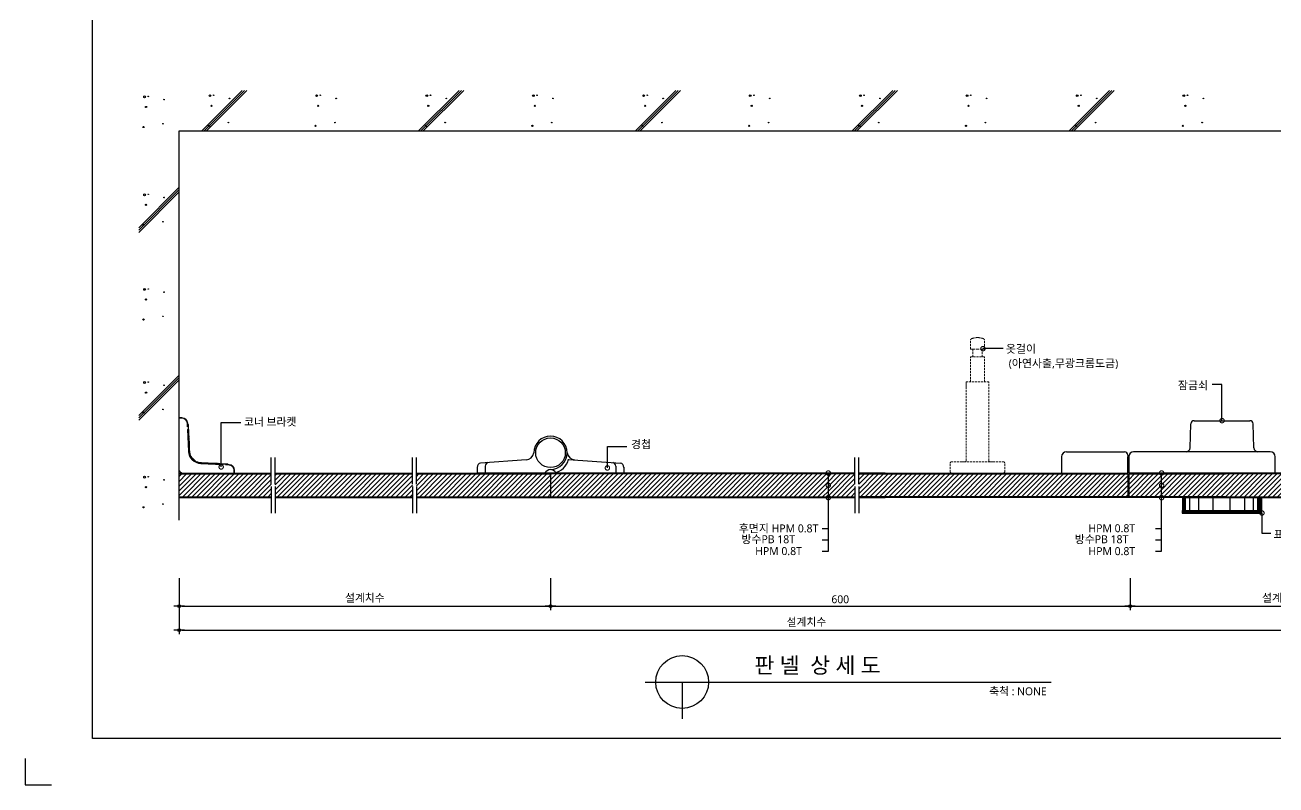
# Model space of a CAD drawing. Extents: x -256 to 8104, y -176 to 5714.
# Drawn here: x -256 to 4485, y -176 to 2705 of the extents above; entities that cross this region are included whole.
import ezdxf
from ezdxf.enums import TextEntityAlignment as Align

# ---------------------------------------------------------------- set-up
doc = ezdxf.new("R2010")
doc.units = 0
doc.header["$LTSCALE"] = 30
doc.linetypes.add('HIDDEN', pattern=[0.375, 0.25, -0.125])
doc.layers.get('0').update_dxf_attribs({"linetype": 'CONTINUOUS'})
doc.layers.get('DEFPOINTS').update_dxf_attribs({"linetype": 'CONTINUOUS'})
for name, color, linetype in [('02---제품선', 4, 'CONTINUOUS'), ('C', 2, 'CONTINUOUS'), ('DIM', 7, 'CONTINUOUS'), ('HID', 9, 'HIDDEN'), ('TIT', 3, 'CONTINUOUS'), ('경첩', 4, 'CONTINUOUS'), ('문자', 3, 'CONTINUOUS'), ('부자재', 4, 'CONTINUOUS'), ('잠금쇠(회전형)', 4, 'CONTINUOUS'), ('치수', 1, 'CONTINUOUS'), ('판넬', 2, 'CONTINUOUS'), ('해치', 8, 'CONTINUOUS')]:
    doc.layers.add(name, color=color, linetype=linetype)
doc.styles.add('돋움', font='malgun.ttf')
doc.dimstyles.new('10', dxfattribs={"dimscale": 10, "dimtxt": 3, "dimasz": 1, "dimexe": 1.5, "dimexo": 2, "dimgap": 1, "dimtad": 1, "dimdec": 0, "dimlunit": 6, "dimtxsty": '돋움', "dimblk": 'DIMDOT', "dimcen": -1, "dimdle": 1.5, "dimclrt": 3, "dimazin": 3, "dimtfac": 1, "dimtdec": 0, "dimtix": 1, "dimtmove": 2, "dimatfit": 3, "dimldrblk": 'DIMDOT', "dimarcsym": 0})
pattern_1 = [(45, (156401.2, -1704.915), (-8.980256, 8.980256), [])]

# ---------------------------------------------------------------- blocks, each defined once
blk = doc.blocks.new('DIMDOT')
at = {"linetype": 'Continuous'}
blk.add_line((-2, 0), (2, 0), dxfattribs=at)
for radius in [0.5, 0.25]:
    blk.add_circle((0, 0), radius, dxfattribs=at)
blk = doc.blocks.new('*D1009')
at = {"layer": 'DEFPOINTS', "color": 0}
for p in [(165054.6, -929.4), (166461.7, -929.4), (166461.7, -1055.1)]:
    blk.add_point(p, dxfattribs=at)
at = {"layer": 'DIM', "color": 0, "lineweight": -2, "ltscale": 10}
for p, q in [((165054.6, -949.4), (165054.6, -1070.1)), ((166461.7, -949.4), (166461.7, -1070.1)), ((165064.6, -1055.1), (166451.7, -1055.1))]:
    blk.add_line(p, q, dxfattribs=at)
at = {"layer": 'DIM', "color": 0, "lineweight": -2, "xscale": 10, "yscale": 10, "zscale": 10, "rotation": 180}
blk.add_blockref('DIMDOT', (165054.6, -1055.1), dxfattribs=at)
at = {"layer": 'DIM', "color": 0, "lineweight": -2, "xscale": 10, "yscale": 10, "zscale": 10}
blk.add_blockref('DIMDOT', (166461.7, -1055.1), dxfattribs=at)
at = {"layer": 'DIM', "color": 3, "insert": (165758.2, -1025.5), "char_height": 30, "attachment_point": 5, "style": '돋움'}
blk.add_mtext('설계치수', dxfattribs=at)
blk = doc.blocks.new('*D1010')
at = {"layer": 'DEFPOINTS', "color": 0}
for p in [(165054.6, -929.4), (169808.5, -929.4), (169808.5, -1146.6)]:
    blk.add_point(p, dxfattribs=at)
at = {"layer": 'DIM', "color": 0, "lineweight": -2, "ltscale": 10}
for p, q in [((165054.6, -949.4), (165054.6, -1161.6)), ((169808.5, -949.4), (169808.5, -1161.6)), ((165064.6, -1146.6), (169798.5, -1146.6))]:
    blk.add_line(p, q, dxfattribs=at)
at = {"layer": 'DIM', "color": 0, "lineweight": -2, "xscale": 10, "yscale": 10, "zscale": 10, "rotation": 180}
blk.add_blockref('DIMDOT', (165054.6, -1146.6), dxfattribs=at)
at = {"layer": 'DIM', "color": 0, "lineweight": -2, "xscale": 10, "yscale": 10, "zscale": 10}
blk.add_blockref('DIMDOT', (169808.5, -1146.6), dxfattribs=at)
at = {"layer": 'DIM', "color": 3, "insert": (167431.6, -1116.9), "char_height": 30, "attachment_point": 5, "style": '돋움'}
blk.add_mtext('설계치수', dxfattribs=at)
blk = doc.blocks.new('_DOTSMALL')
at = {"color": 0, "linetype": 'ByBlock', "const_width": 0.5}
blk.add_lwpolyline([(-0.0625, 0, 1), (0.0625, 0, 1)], format="xyb", close=True, dxfattribs=at)
blk = doc.blocks.new('A$C63EC304E')
at = {"layer": '치수', "color": 1, "xscale": 2.5, "yscale": 2.5, "zscale": 2.5, "rotation": 234.3098741996962}
blk.add_blockref('_DOTSMALL', (0.31, 0.31), dxfattribs=at)
blk = doc.blocks.new('A$C2BC9653E')
at = {"layer": '치수', "xscale": 0.3333333333333333, "yscale": 0.3333333333333333, "zscale": 0.3333333333333333}
blk.add_blockref('A$C63EC304E', (0, 0), dxfattribs=at)
blk = doc.blocks.new('A$C7FC71301')
at = {"layer": '치수', "rotation": 180}
blk.add_blockref('A$C2BC9653E', (0.21, 0.21), dxfattribs=at)
blk = doc.blocks.new('A$C4A20372B')
at = {"layer": '치수'}
blk.add_blockref('A$C7FC71301', (0, 0), dxfattribs=at)
blk = doc.blocks.new('A$C566469F5')
at = {"layer": '치수'}
blk.add_blockref('A$C4A20372B', (0, 0), dxfattribs=at)
blk = doc.blocks.new('A$C7E317CD4')
at = {"layer": '해치', "xscale": 2, "yscale": 2, "zscale": 2}
blk.add_blockref('A$C566469F5', (0, 0), dxfattribs=at)
blk = doc.blocks.new('A$C601D7F27')
at = {"layer": '치수'}
blk.add_blockref('A$C7E317CD4', (0, 0), dxfattribs=at)
blk = doc.blocks.new('A$C38802C08')
at = {"layer": '치수'}
blk.add_blockref('A$C601D7F27', (0, 0), dxfattribs=at)
blk = doc.blocks.new('*D1011')
at = {"layer": 'DEFPOINTS', "color": 0}
for p in [(168657.7, -929.4), (169808.5, -929.4), (169808.5, -1055.1)]:
    blk.add_point(p, dxfattribs=at)
at = {"layer": 'DIM', "color": 0, "lineweight": -2, "ltscale": 10}
for p, q in [((168657.7, -949.4), (168657.7, -1070.1)), ((169808.5, -949.4), (169808.5, -1070.1)), ((168667.7, -1055.1), (169798.5, -1055.1))]:
    blk.add_line(p, q, dxfattribs=at)
at = {"layer": 'DIM', "color": 0, "lineweight": -2, "xscale": 10, "yscale": 10, "zscale": 10, "rotation": 180}
blk.add_blockref('DIMDOT', (168657.7, -1055.1), dxfattribs=at)
at = {"layer": 'DIM', "color": 0, "lineweight": -2, "xscale": 10, "yscale": 10, "zscale": 10}
blk.add_blockref('DIMDOT', (169808.5, -1055.1), dxfattribs=at)
at = {"layer": 'DIM', "color": 3, "insert": (169233.1, -1025.5), "char_height": 30, "attachment_point": 5, "style": '돋움'}
blk.add_mtext('설계치수', dxfattribs=at)
blk = doc.blocks.new('*D1012')
at = {"layer": 'DEFPOINTS', "color": 0}
for p in [(166461.7, -929.4), (168657.7, -929.4), (168657.7, -1055.1)]:
    blk.add_point(p, dxfattribs=at)
at = {"layer": 'DIM', "color": 0, "lineweight": -2, "ltscale": 10}
for p, q in [((166461.7, -949.4), (166461.7, -1070.1)), ((168657.7, -949.4), (168657.7, -1070.1)), ((166471.7, -1055.1), (168647.7, -1055.1))]:
    blk.add_line(p, q, dxfattribs=at)
at = {"layer": 'DIM', "color": 0, "lineweight": -2, "xscale": 10, "yscale": 10, "zscale": 10, "rotation": 180}
blk.add_blockref('DIMDOT', (166461.7, -1055.1), dxfattribs=at)
at = {"layer": 'DIM', "color": 0, "lineweight": -2, "xscale": 10, "yscale": 10, "zscale": 10}
blk.add_blockref('DIMDOT', (168657.7, -1055.1), dxfattribs=at)
at = {"layer": 'DIM', "color": 3, "insert": (167559.7, -1029.6), "char_height": 30, "attachment_point": 5, "style": '돋움'}
blk.add_mtext('600', dxfattribs=at)
blk = doc.blocks.new('A$C06B31977')
for p, q in [((1.26, 11.06), (1.26, 21.17)), ((1.26, 10.11), (1.26, 0))]:
    blk.add_line(p, q)
blk = doc.blocks.new('EDGE_37', base_point=(164726.3, -1557.6))
at = {"layer": '해치', "transparency": 33554687}
h = blk.add_hatch(dxfattribs=at)
h.set_pattern_fill('ANSI31', color=256, scale=4, style=0)
h.set_pattern_definition(pattern_1)
h.paths.add_polyline_path([(165403.6, -602.4), (165403.6, -592.9), (165403.6, -554.1), (165054.6, -554.1), (165054.6, -640.8), (165403.6, -640.8)])
h.paths.add_polyline_path([(165418.3, -602.4), (165418.3, -592.9), (165418.3, -554.1), (165938.7, -554.1), (165938.7, -602.4), (165938.7, -640.8), (165418.3, -640.8)])
at = {"layer": '해치'}
h = blk.add_hatch(dxfattribs=at)
h.set_pattern_fill('ANSI31', color=256, scale=4)
h.set_pattern_definition(pattern_1)
h.paths.add_polyline_path([(166461.7, -640.8), (166461.7, -554.1), (165953.3, -554.1), (165953.3, -640.8)])
at = {"layer": '해치', "transparency": 33554687}
h = blk.add_hatch(dxfattribs=at)
h.set_pattern_fill('ANSI31', color=256, scale=4)
h.set_pattern_definition(pattern_1)
h.paths.add_polyline_path([(166461.7, -554.1), (166461.7, -640.8), (167514.7, -640.8), (167514.7, -599.5, -0.610943), (167513, -596.2, -0.241509), (167514.7, -595.4), (167514.7, -554.1)])
h = blk.add_hatch(dxfattribs=at)
h.set_pattern_fill('ANSI31', color=256, scale=4)
h.set_pattern_definition(pattern_1)
h.paths.add_polyline_path([(167615.4, -554.1), (167514.7, -554.1), (167514.7, -595.4, -0.610943), (167516.4, -598.7, -0.241509), (167514.7, -599.5), (167514.7, -640.8), (167615.4, -640.8)])
h = blk.add_hatch(dxfattribs=at)
h.set_pattern_fill('ANSI31', color=256, scale=4)
h.set_pattern_definition(pattern_1)
h.paths.add_polyline_path([(168649.7, -640.8), (168649.7, -554.1), (167729.6, -554.1), (167630, -554.1), (167630, -592.9), (167630, -602.4), (167630, -640.8), (167729.6, -640.8)])
h = blk.add_hatch(dxfattribs=at)
h.set_pattern_fill('ANSI31', color=256, scale=4, style=0)
h.set_pattern_definition(pattern_1)
h.paths.add_polyline_path([(169424.6, -602.4), (169424.6, -592.9), (169424.6, -554.1), (169808.5, -554.1), (169808.5, -640.8), (169424.6, -640.8)])
edge = h.paths.add_edge_path()
edge.add_line((169410, -602.4), (169410, -592.9))
edge.add_line((169410, -592.9), (169410, -554.1))
edge.add_line((169410, -554.1), (168777.5, -554.1))
edge.add_line((168777.5, -554.1), (168777.5, -595.4))
edge.add_arc((168777.5, -597.4), 2.08, -35.6901, 90, ccw=False)
edge.add_arc((168777.5, -597.4), 2.08, 270, 324.3099, ccw=False)
edge.add_line((168777.5, -599.5), (168777.5, -640.8))
edge.add_line((168777.5, -640.8), (169410, -640.8))
edge.add_line((169410, -640.8), (169410, -602.4))
h.paths.add_polyline_path([(168652.7, -554.1), (168652.7, -640.8), (168777.5, -640.8), (168777.5, -599.5, -0.610943), (168775.8, -596.2, -0.241509), (168777.5, -595.4), (168777.5, -554.1)])
h.paths.add_polyline_path([(170226.2, -554.1), (169808.5, -554.1), (169808.5, -640.8), (170226.2, -640.8)])
for p, q in [((165054.6, 746.3), (170226.2, 746.3)), ((165054.6, -728.8), (165054.6, 746.3))]:
    blk.add_line(p, q)
at = {"color": 2}
for p, q in [((166461.7, -550.8), (166461.7, -644.1)), ((168649.7, -554.1), (168649.7, -640.8)), ((168652.7, -554.1), (168652.7, -640.8)), ((164470.4, -1633.3), (164470.4, -1733.3)), ((164470.4, -1633.3), (164470.4, -1733.3)), ((164470.4, -1633.3), (164470.4, -1733.3)), ((164470.4, -1633.3), (164470.4, -1733.3)), ((164470.4, -1733.3), (164570.4, -1733.3))]:
    blk.add_line(p, q, dxfattribs=at)
for points in [[(164725.6, 3980.8), (171977.9, 3980.8), (171977.9, -1557.5), (164725.6, -1557.5)], [(164725.6, 3980.8), (171977.9, 3980.8), (171977.9, -1557.5), (164725.6, -1557.5)], [(164725.6, 3980.8), (172707.5, 3980.8), (172707.5, -1557.5), (164725.6, -1557.5)]]:
    blk.add_lwpolyline(points, close=True, dxfattribs=at)
at = {"layer": '02---제품선'}
for p, q in [((168885.3, -455.7), (168888.5, -364.2)), ((168900.9, -352.3), (169111.5, -352.3)), ((169127.1, -455.7), (169123.9, -364.2)), ((168417, -470.1), (168637.2, -470.1)), ((168857.4, -470.1), (168671.3, -470.1)), ((168870.3, -470.1), (168857.4, -470.1)), ((169142.1, -470.1), (168870.3, -470.1)), ((169189.2, -470.1), (169142.1, -470.1)), ((168398.4, -488.7), (168398.4, -550.8)), ((168649.7, -482.5), (168649.7, -550.8)), ((168649.7, -550.8), (168649.7, -488.7)), ((168652.7, -488.7), (168652.7, -550.8)), ((169207.8, -550.8), (169207.8, -488.7)), ((168398.4, -550.8), (168649.7, -550.8)), ((169207.8, -550.8), (168652.7, -550.8))]:
    blk.add_line(p, q, dxfattribs=at)
for centre, radius, start, end in [((168900.9, -364.7), 12.4, 90, 178), ((169111.5, -364.7), 12.4, 2, 90), ((168417, -488.7), 18.6, 90, 180), ((168637.2, -482.5), 12.4, 0, 90), ((168671.3, -488.7), 18.6, 90, 180), ((168870.3, -455.1), 15, 270, 358), ((169142.1, -455.1), 15, 182, 270), ((169189.2, -488.7), 18.6, 0, 90)]:
    blk.add_arc(centre, radius, start, end, dxfattribs=at)
at = {"layer": 'C'}
for p, q in [((165054.6, -554.1), (165403.6, -554.1)), ((165418.3, -554.1), (165938.7, -554.1)), ((165953.3, -554.1), (166461.7, -554.1)), ((167615.4, -554.1), (166461.7, -554.1)), ((167630, -554.1), (168649.7, -554.1)), ((167729.6, -554.1), (167630, -554.1)), ((168652.7, -554.1), (169019.7, -554.1)), ((169410, -554.1), (169019.7, -554.1)), ((165054.6, -640.8), (165403.6, -640.8)), ((165418.3, -640.8), (165938.7, -640.8)), ((165953.3, -640.8), (166477.9, -640.8)), ((166461.7, -640.8), (167615.4, -640.8)), ((168649.7, -640.8), (167630, -640.8)), ((167630, -640.8), (167729.6, -640.8)), ((169019.7, -640.8), (168652.7, -640.8)), ((169019.7, -640.8), (169410, -640.8))]:
    blk.add_line(p, q, dxfattribs=at)
at = {"layer": 'HID', "lineweight": 15}
for p, q in [((168053.8, -80.6), (168053.8, -45.1)), ((168105.7, -80.6), (168105.7, -45.1)), ((168053.8, -80.6), (168061.7, -80.6)), ((168061.7, -80.6), (168079.7, -80.6)), ((168061.7, -80.6), (168061.7, -110.4)), ((168097.8, -80.6), (168079.7, -80.6)), ((168105.7, -80.6), (168097.8, -80.6)), ((168097.8, -80.6), (168097.8, -110.4)), ((168053.8, -205.5), (168053.8, -110.4)), ((168105.7, -110.4), (168053.8, -110.4)), ((168105.7, -205.5), (168105.7, -110.4)), ((168122.4, -205.5), (168037, -205.5)), ((168037, -229.2), (168037, -205.5)), ((168037, -503.1), (168037, -205.5)), ((168122.4, -503.1), (168122.4, -205.5)), ((167976.5, -545.8), (167976.5, -513.1)), ((168032, -508.1), (167981.5, -508.1)), ((168137.4, -508.1), (168022, -508.1)), ((168127.4, -508.1), (168177.9, -508.1)), ((168182.9, -545.8), (168182.9, -513.1)), ((168177.9, -550.8), (167981.5, -550.8)), ((168731.3, -550.8), (168763, -550.8)), ((168763, -550.8), (168953, -550.8))]:
    blk.add_line(p, q, dxfattribs=at)
for centre, radius, start, end in [((168062.5, -50.3), 10.2, 101.3021, 148.9655), ((168084.7, -122.5), 85.6, 93.3455, 106.4545), ((168074.7, -122.5), 85.6, 73.5455, 86.6545), ((168097, -50.3), 10.2, 31.0345, 78.6979), ((167981.5, -513.1), 5, 90, 180), ((168032, -503.1), 5, 270, 0), ((168127.4, -503.1), 5, 180, 270), ((168177.9, -513.1), 5, 0, 90), ((167981.5, -545.8), 5, 180, 270), ((168177.9, -545.8), 5, 270, 0)]:
    blk.add_arc(centre, radius, start, end, dxfattribs=at)
at = {"layer": 'TIT', "color": 7}
for p, q in [((166820.7, -1343), (168358.5, -1343)), ((166960.7, -1343), (166960.7, -1483))]:
    blk.add_line(p, q, dxfattribs=at)
blk.add_circle((166960.7, -1343), 100, dxfattribs=at)
at = {"layer": '경첩', "color": 4, "linetype": 'Continuous', "lineweight": 15}
for p, q in [((165054.6, -340.8), (165065.2, -340.8)), ((165054.6, -343.1), (165054.6, -340.8)), ((165054.6, -363.2), (165054.6, -343.1)), ((165065.2, -343.1), (165054.6, -343.1)), ((165054.6, -366.4), (165054.6, -364.1)), ((165054.6, -366.4), (165054.6, -536.8)), ((165065.2, -343.1), (165065.2, -340.8)), ((165085.5, -375.3), (165084.8, -361.8)), ((165087.1, -361.7), (165088.2, -385)), ((165088.9, -366.3), (165087.4, -367.8)), ((165090, -371.9), (165087.7, -374.1)), ((165090, -371.9), (165091.2, -397.1)), ((165089.9, -468.9), (165085.9, -385.1)), ((165088.2, -385), (165092.2, -468.8)), ((165091.2, -397.1), (165088.9, -399.3)), ((165091.4, -403.4), (165089.2, -405.6)), ((165091.6, -406.5), (165089.4, -408.8)), ((165091.9, -412.8), (165089.7, -415.1)), ((165092, -416), (165089.8, -418.2)), ((165091.6, -406.5), (165091.9, -412.8)), ((165092, -416), (165093.3, -442.8)), ((165093.3, -442.8), (165091.1, -445)), ((165093.3, -442.8), (165091.1, -445.1)), ((165093.5, -446.8), (165091.3, -449)), ((165093.6, -449), (165091.4, -451.2)), ((165094, -457.6), (165091.8, -459.8)), ((165094, -458.5), (165091.8, -460.8)), ((165094.2, -461.7), (165092, -463.9)), ((165094.2, -462.6), (165092, -464.8)), ((165094.7, -471.1), (165092.6, -473.2)), ((165095, -473.2), (165093, -475.2)), ((165093.3, -442.8), (165093.5, -446.8)), ((165093.6, -449), (165094, -457.6)), ((165094, -457.6), (165094, -458.5)), ((165094, -458.5), (165094.2, -461.7)), ((165094.2, -461.7), (165094.2, -462.6)), ((165094.2, -462.6), (165094.5, -468.6)), ((165095.6, -476.7), (165093.7, -478.6)), ((165093.8, -478.6), (165095.7, -476.7)), ((165097.1, -481.5), (165095.3, -483.4)), ((165098.6, -485.3), (165096.9, -487)), ((165099.7, -487.5), (165098, -489.2)), ((165102.2, -491.6), (165100.5, -493.3)), ((165103.6, -493.5), (165101.9, -495.2)), ((165113.8, -503.1), (165112.1, -504.8)), ((165115.8, -504.4), (165114.1, -506.1)), ((165120.1, -506.7), (165118.3, -508.5)), ((165122.4, -507.7), (165120.6, -509.5)), ((165127.3, -509.4), (165125.4, -511.3)), ((165220.3, -519.4), (165136.5, -515.5)), ((165136.6, -513.2), (165220.4, -517.1)), ((165136.7, -510.8), (165139, -510.9)), ((165136.7, -510.8), (165192.5, -513.5)), ((165139, -510.9), (165136.7, -513.2)), ((165192.5, -513.5), (165190.3, -515.7)), ((165198.8, -513.8), (165196.6, -516)), ((165202, -513.9), (165199.8, -516.1)), ((165208.3, -514.2), (165206.1, -516.4)), ((165208.3, -514.2), (165238.3, -515.6)), ((165220.4, -517.1), (165243.7, -518.2)), ((165243.6, -520.5), (165230.1, -519.9)), ((165239.1, -516.4), (165237.6, -517.9)), ((165239.1, -516.4), (165238.3, -515.6)), ((165068.6, -550.8), (165238.9, -550.8)), ((165241.3, -550.8), (165238.9, -550.8)), ((165262.3, -550.8), (165242.2, -550.8)), ((165262.3, -550.8), (165262.3, -540.1)), ((165262.3, -540.1), (165264.6, -540.1)), ((165264.6, -550.8), (165262.3, -550.8)), ((165264.6, -540.1), (165264.6, -550.8))]:
    blk.add_line(p, q, dxfattribs=at)
at = {"layer": '경첩', "color": 4, "linetype": 'Continuous', "lineweight": 15, "flags": 128}
for points in [[(165084.8, -361.8), (165085.3, -361.8), (165085.7, -361.7), (165086.1, -361.7), (165086.5, -361.7), (165086.8, -361.7), (165087, -361.7), (165087.1, -361.7), (165087.1, -361.7)], [(165089.7, -367.1), (165089.6, -366.9), (165089.4, -366.7), (165089.3, -366.6), (165089.1, -366.5), (165089.1, -366.4), (165089, -366.3), (165089, -366.3), (165088.9, -366.3)], [(165089.7, -367.1), (165089.8, -368.1), (165089.8, -369.2), (165089.9, -370.5), (165090, -371.9)], [(165088.2, -385), (165088.2, -385), (165088.1, -385), (165087.9, -385), (165087.6, -385), (165087.2, -385.1), (165086.8, -385.1), (165086.4, -385.1), (165085.9, -385.1)], [(165091.2, -397.1), (165091.2, -398.3), (165091.3, -399.5), (165091.3, -400.6), (165091.4, -401.5), (165091.4, -402.3), (165091.4, -402.9), (165091.4, -403.3), (165091.4, -403.4)], [(165092.2, -468.8), (165092.2, -468.8), (165092, -468.8), (165091.8, -468.8), (165091.5, -468.8), (165091.2, -468.8), (165090.8, -468.8), (165090.3, -468.8), (165089.9, -468.9)], [(165093.3, -442.8), (165093.3, -442.8), (165093.3, -442.8)], [(165093.5, -446.8), (165093.5, -447.5), (165093.6, -448.2), (165093.6, -449)], [(165094.7, -471.1), (165094.9, -472.6), (165095, -473.2)], [(165095.6, -476.7), (165095.6, -476.7), (165095.6, -476.7)], [(165136.6, -513.2), (165136.6, -513.2), (165136.6, -513.3), (165136.6, -513.6), (165136.6, -513.9), (165136.6, -514.2), (165136.5, -514.6), (165136.5, -515), (165136.5, -515.5)], [(165192.5, -513.5), (165193.6, -513.5), (165194.7, -513.6), (165195.7, -513.6), (165196.6, -513.7), (165197.4, -513.7), (165198, -513.7), (165198.5, -513.7), (165198.7, -513.8), (165198.8, -513.8)], [(165202, -513.9), (165202.1, -513.9), (165202.5, -513.9), (165203.1, -514), (165203.8, -514), (165204.8, -514), (165205.9, -514.1), (165207.1, -514.2), (165208.3, -514.2)], [(165220.4, -517.1), (165220.4, -517.2), (165220.4, -517.3), (165220.3, -517.5), (165220.3, -517.8), (165220.3, -518.2), (165220.3, -518.6), (165220.3, -519), (165220.3, -519.4)], [(165243.6, -520.5), (165243.6, -520.1), (165243.6, -519.7), (165243.6, -519.3), (165243.7, -518.9), (165243.7, -518.6), (165243.7, -518.4), (165243.7, -518.3), (165243.7, -518.2)]]:
    blk.add_lwpolyline(points, dxfattribs=at)
at = {"layer": '경첩', "color": 4, "linetype": 'Continuous', "lineweight": 15}
for centre, radius, start, end in [((165065.2, -362.7), 21.9, 2.6983, 90), ((165065.2, -362.7), 19.6, 2.6983, 90), ((165138.8, -466.6), 49, 182.6983, 267.3017), ((165138.8, -466.6), 46.7, 182.6983, 267.3017), ((165138.8, -466.6), 44.3, 182.6983, 185.9088), ((165138.8, -466.6), 44.3, 188.6056, 193.1623), ((165138.8, -466.6), 44.3, 193.2431, 199.766), ((165138.8, -466.6), 44.3, 199.766, 204.9948), ((165138.8, -466.6), 44.3, 208.1736, 214.3849), ((165138.8, -466.5), 44.3, 214.3855, 217.4388), ((165138.8, -466.6), 44.3, 217.4392, 235.6151), ((165138.8, -466.6), 44.3, 235.6142, 238.7009), ((165138.8, -466.6), 44.3, 238.7002, 245.0052), ((165138.8, -466.6), 44.3, 248.2494, 255.0002), ((165138.8, -466.6), 44.3, 255, 267.3017), ((165242.7, -540.1), 19.6, 0, 87.3017), ((165242.7, -540.1), 21.9, 0, 87.3017), ((165068.6, -536.8), 14, 180, 270)]:
    blk.add_arc(centre, radius, start, end, dxfattribs=at)
at = {"layer": '부자재'}
for p, q in [((166369.5, -500.7), (166196.7, -512.8)), ((166530.5, -498.8), (166726.4, -512.7)), ((166183.7, -528.7), (166183.7, -550.8)), ((166461.7, -550.8), (166183.7, -550.8)), ((166213.7, -524.6), (166213.7, -550.8)), ((166475.9, -550.8), (166739.8, -550.8)), ((166709.8, -524.6), (166709.8, -550.8)), ((166739.8, -528.7), (166739.8, -550.8))]:
    blk.add_line(p, q, dxfattribs=at)
at = {"layer": '부자재', "color": 1}
blk.add_circle((166461.7, -473.8), 56.2, dxfattribs=at)
at = {"layer": '부자재'}
for centre, radius, start, end in [((166461.7, -473.8), 63, 270, 180), ((166367.9, -469.7), 31, 272.9231, 352.4724), ((166555.5, -469.7), 31, 187.5276, 267.0769), ((166200.4, -529.2), 16.8, 101.7765, 181.6712), ((166234.1, -530.3), 21.2, 113.4077, 164.5497), ((166463.9, -482.1), 68.6, 280.084, 345.9792), ((166689.3, -530.3), 21.2, 15.4503, 67.3004), ((166723, -529.2), 16.8, 358.3288, 78.2235), ((166470.3, -575.3), 39.5, 102.5267, 141.5475), ((166453.1, -575.3), 39.5, 43.1003, 77.4733)]:
    blk.add_arc(centre, radius, start, end, dxfattribs=at)
at = {"layer": '잠금쇠(회전형)', "linetype": 'Continuous', "lineweight": 15}
for p, q in [((168856, -644.8), (169156.4, -644.8)), ((168856, -644.8), (168856, -693.1)), ((168856.9, -644.8), (168856.9, -693.1)), ((169156.4, -644.8), (169156.4, -693.1)), ((168855, -693.1), (169157.4, -693.1)), ((168855, -702.4), (168855, -693.1)), ((168855, -702.1), (169157.4, -702.1)), ((169157.4, -702.4), (169157.4, -693.1))]:
    blk.add_line(p, q, dxfattribs=at)
at = {"layer": '치수'}
for p, q in [((168176.7, -79.2), (168100.6, -79.2)), ((169006.2, -215.1), (168969.6, -215.1)), ((169006.2, -352.3), (169006.2, -215.1)), ((165214.1, -359.1), (165288.2, -359.1)), ((165214.1, -527.5), (165214.1, -359.1)), ((166677.3, -531.5), (166677.3, -450.6)), ((166677.3, -450.6), (166751.5, -450.6)), ((167514.7, -847.3), (167514.7, -550.8)), ((168777.5, -847.3), (168777.5, -550.8)), ((169157.4, -702.4), (169157.4, -778.1)), ((167490.9, -760.6), (167514.7, -760.6)), ((167490.9, -804.1), (167514.7, -804.1)), ((168753.7, -760.6), (168777.5, -760.6)), ((168753.7, -804.1), (168777.5, -804.1)), ((169157.4, -778.1), (169191.7, -778.1)), ((167490.9, -847.3), (167514.7, -847.3)), ((168753.7, -847.3), (168777.5, -847.3))]:
    blk.add_line(p, q, dxfattribs=at)
at = {"layer": '판넬', "color": 1}
for p, q in [((165054.6, -550.8), (165403.6, -550.8)), ((165418.3, -550.8), (165938.7, -550.8)), ((165953.3, -550.8), (166441.3, -550.8)), ((167615.4, -550.8), (166461.7, -550.8)), ((167630, -550.8), (168647.7, -550.8)), ((167729.6, -550.8), (167630, -550.8)), ((168657.7, -550.8), (169019.7, -550.8)), ((169410, -550.8), (169019.7, -550.8)), ((165054.6, -644.1), (165403.6, -644.1)), ((165418.3, -644.1), (165938.7, -644.1)), ((165953.3, -644.1), (166481.3, -644.1)), ((166461.7, -644.1), (167615.4, -644.1)), ((168652.7, -644.1), (167630, -644.1)), ((167630, -644.1), (167729.6, -644.1)), ((169019.7, -644.1), (168652.7, -644.1)), ((169019.7, -644.1), (169410, -644.1))]:
    blk.add_line(p, q, dxfattribs=at)
at = {"layer": '해치'}
for p, q in [((165140.5, 746.3), (165293.6, 899.4)), ((165158.2, 746.3), (165311.3, 899.4)), ((165962.1, 746.3), (166115.2, 899.4)), ((165979.7, 746.3), (166132.9, 899.4)), ((166783.7, 746.3), (166936.8, 899.4)), ((166801.3, 746.3), (166954.4, 899.4)), ((167605.2, 746.3), (167758.4, 899.4)), ((167622.9, 746.3), (167776, 899.4)), ((168426.8, 746.3), (168579.9, 899.4)), ((168444.5, 746.3), (168597.6, 899.4)), ((164901.5, 379.4), (165054.6, 532.5)), ((164901.5, 361.7), (165054.6, 514.9)), ((164901.5, -332.3), (165054.6, -179.1)), ((164901.5, -349.9), (165054.6, -196.8)), ((168858.8, -644.8), (168858.8, -693.1)), ((168861.8, -644.8), (168861.8, -693.1)), ((168866.9, -644.8), (168866.9, -693.1)), ((168883.2, -644.8), (168883.2, -693.1)), ((168916.6, -644.8), (168916.6, -693.1)), ((168972.1, -644.8), (168972.1, -693.1)), ((169035.8, -644.8), (169035.8, -693.1)), ((169091.3, -644.8), (169091.3, -693.1)), ((169124.7, -644.8), (169124.7, -693.1)), ((169141, -644.8), (169141, -693.1)), ((169145.5, -644.8), (169145.5, -693.1)), ((169150.7, -644.8), (169150.7, -693.1)), ((169153.7, -644.8), (169153.7, -693.1)), ((169155.5, -644.8), (169155.5, -693.1)), ((168855, -696.2), (169157.4, -696.2)), ((168855, -697.7), (169157.4, -697.7)), ((168855, -699.3), (169157.4, -699.3)), ((168855, -700.2), (169157.4, -700.2)), ((168855, -701.1), (169157.4, -701.1)), ((168855, -702.4), (169157.4, -702.4))]:
    blk.add_line(p, q, dxfattribs=at)
at = {"layer": '해치', "color": 2}
for p, q in [((165149.3, 746.3), (165302.5, 899.4)), ((165970.9, 746.3), (166124, 899.4)), ((166792.5, 746.3), (166945.6, 899.4)), ((167614.1, 746.3), (167767.2, 899.4)), ((168435.6, 746.3), (168588.8, 899.4)), ((164901.5, 370.6), (165054.6, 523.7)), ((164901.5, -341.1), (165054.6, -188))]:
    blk.add_line(p, q, dxfattribs=at)
at = {"layer": '해치'}
for centre, radius in [((164923.6, 875.4), 3.36), ((164937.5, 877), 1.12), ((164997.5, 865.1), 1.12), ((165171.4, 879.8), 3.36), ((165185.3, 881.4), 1.12), ((165245.3, 869.5), 1.12), ((165575.5, 879.8), 3.36), ((165589.4, 881.4), 1.12), ((165649.4, 869.5), 1.12), ((165993, 879.8), 3.36), ((166006.9, 881.4), 1.12), ((166066.9, 869.5), 1.12), ((166397, 879.8), 3.36), ((166410.9, 881.4), 1.12), ((166470.9, 869.5), 1.12), ((166814.6, 879.8), 3.36), ((166828.5, 881.4), 1.12), ((166888.5, 869.5), 1.12), ((167218.6, 879.8), 3.36), ((167232.5, 881.4), 1.12), ((167292.5, 869.5), 1.12), ((167636.2, 879.8), 3.36), ((167650.1, 881.4), 1.12), ((167710.1, 869.5), 1.12), ((168040.2, 879.8), 3.36), ((168054.1, 881.4), 1.12), ((168114.1, 869.5), 1.12), ((168457.7, 879.8), 3.36), ((168471.6, 881.4), 1.12), ((168531.6, 869.5), 1.12), ((168861.8, 879.8), 3.36), ((168875.6, 881.4), 1.12), ((168935.6, 869.5), 1.12), ((164929.2, 837.1), 2.24), ((165177, 841.5), 2.24), ((165581.1, 841.5), 2.24), ((165998.6, 841.5), 2.24), ((166402.6, 841.5), 2.24), ((166820.2, 841.5), 2.24), ((167224.2, 841.5), 2.24), ((167641.8, 841.5), 2.24), ((168045.8, 841.5), 2.24), ((168463.3, 841.5), 2.24), ((168867.4, 841.5), 2.24), ((164919.6, 761), 2.24), ((164993, 773.3), 1.12), ((165167.4, 765.4), 2.24), ((165240.9, 777.7), 1.12), ((165571.4, 765.4), 2.24), ((165644.9, 777.7), 1.12), ((165989, 765.4), 2.24), ((166062.4, 777.7), 1.12), ((166393, 765.4), 2.24), ((166466.4, 777.7), 1.12), ((166810.6, 765.4), 2.24), ((166884, 777.7), 1.12), ((167214.6, 765.4), 2.24), ((167288, 777.7), 1.12), ((167632.1, 765.4), 2.24), ((167705.6, 777.7), 1.12), ((168036.2, 765.4), 2.24), ((168109.6, 777.7), 1.12), ((168453.7, 765.4), 2.24), ((168527.2, 777.7), 1.12), ((168857.7, 765.4), 2.24), ((168931.2, 777.7), 1.12), ((164923.6, 504.1), 3.36), ((164937.5, 505.7), 1.12), ((164997.5, 493.7), 1.12), ((164929.2, 465.8), 2.24), ((164919.6, 389.7), 2.24), ((164993, 402), 1.12), ((164923.6, 145.4), 3.36), ((164937.5, 147), 1.12), ((164929.2, 107.1), 2.24), ((164997.5, 135.1), 1.12), ((164919.6, 31), 2.24), ((164993, 43.3), 1.12), ((164923.6, -207.5), 3.36), ((164937.5, -206), 1.12), ((164997.5, -217.9), 1.12), ((164929.2, -245.9), 2.24), ((164919.6, -321.9), 2.24), ((164993, -309.6), 1.12), ((164923.6, -566.2), 3.36), ((164937.5, -564.7), 1.12), ((164929.2, -604.6), 2.24), ((164997.5, -576.6), 1.12), ((164919.6, -680.6), 2.24), ((164993, -668.3), 1.12)]:
    blk.add_circle(centre, radius, dxfattribs=at)
at = {"xscale": 10, "yscale": 10, "zscale": 10}
for p in [(165391.1, -703.5), (165405.7, -703.5), (165926.1, -703.5), (165940.8, -703.5), (167602.8, -703.5), (167617.5, -703.5)]:
    blk.add_blockref('A$C06B31977', p, dxfattribs=at)
at = {"layer": '치수', "xscale": 20, "yscale": 20, "zscale": 20}
for p in [(165209.4, -532), (166673.1, -535.7)]:
    blk.add_blockref('A$C38802C08', p, dxfattribs=at)
at = {"layer": '해치', "yscale": 20, "zscale": 20}
for p, xscale in [((168104.8, -83.4), -20), ((169002.1, -356.4), 20), ((169153.3, -706.6), 20)]:
    blk.add_blockref('A$C38802C08', p, dxfattribs=dict(at, xscale=xscale))
at = {"layer": '해치', "xscale": 20, "yscale": 20, "zscale": 20, "rotation": 90}
for p in [(167518.7, -554.9), (168781.5, -554.9), (167518.8, -601.6), (168781.7, -601.6), (167518.7, -648.3), (168781.5, -648.3)]:
    blk.add_blockref('A$C38802C08', p, dxfattribs=at)
at = {"layer": 'TIT', "style": '돋움'}
blk.add_text('판 넬  상 세 도', height=60, dxfattribs=at).set_placement((167712.5, -1309.4), align=Align.RIGHT)
blk.add_text('축척 : NONE', height=30, dxfattribs=at).set_placement((168123.9, -1393.2))
at = {"layer": '문자', "style": '돋움'}
for s, height, p in [('옷걸이', 30.34, (168244.4, -79.3)), ('(아연사출,무광크롬도금)', 30.337, (168405.6, -135.7)), ('잠금쇠', 30.34, (168896.4, -217.4)), ('후면지 HPM 0.8T', 30.337, (167325.9, -759.8)), ('HPM 0.8T', 30.34, (168588.7, -760.1)), ('방수PB 18T', 30.34, (167286.7, -801)), ('방수PB 18T', 30.34, (168549.6, -801)), ('표시창', 30.34, (169258.6, -782)), ('HPM 0.8T', 30.34, (167325.9, -846.6)), ('HPM 0.8T', 30.34, (168588.7, -846.9))]:
    blk.add_text(s, height=height, dxfattribs=at).set_placement(p, align=Align.MIDDLE)
for s, p in [('코너 브라켓', (165300.4, -371.4)), ('경첩', (166767.1, -456.9))]:
    blk.add_text(s, height=30, dxfattribs=at).set_placement(p)
at = {"layer": 'DIM', "ltscale": 10}
for base, p1, p2, text, picture, middle in [((166461.7, -1055.1), (165054.6, -929.4), (166461.7, -929.4), '설계치수', '*D1009', (165758.2, -1025.5)), ((169808.5, -1146.6), (165054.6, -929.4), (169808.5, -929.4), '설계치수', '*D1010', (167431.6, -1116.9)), ((168657.7, -1055.1), (166461.7, -929.4), (168657.7, -929.4), '600', '*D1012', (167559.7, -1029.6)), ((169808.5, -1055.1), (168657.7, -929.4), (169808.5, -929.4), '설계치수', '*D1011', (169233.1, -1025.5))]:
    dim = blk.add_linear_dim(base=base, p1=p1, p2=p2, text=text, dimstyle='10', override={"dimtxsty": '돋움'}, dxfattribs=at)
    dim.commit()
    dim.dimension.update_dxf_attribs({"geometry": picture, "text_midpoint": middle})

msp = doc.modelspace()

# ---------------------------------------------------------------- block references
msp.add_blockref('EDGE_37', (0, 0))

doc.saveas('drawing.dxf')
